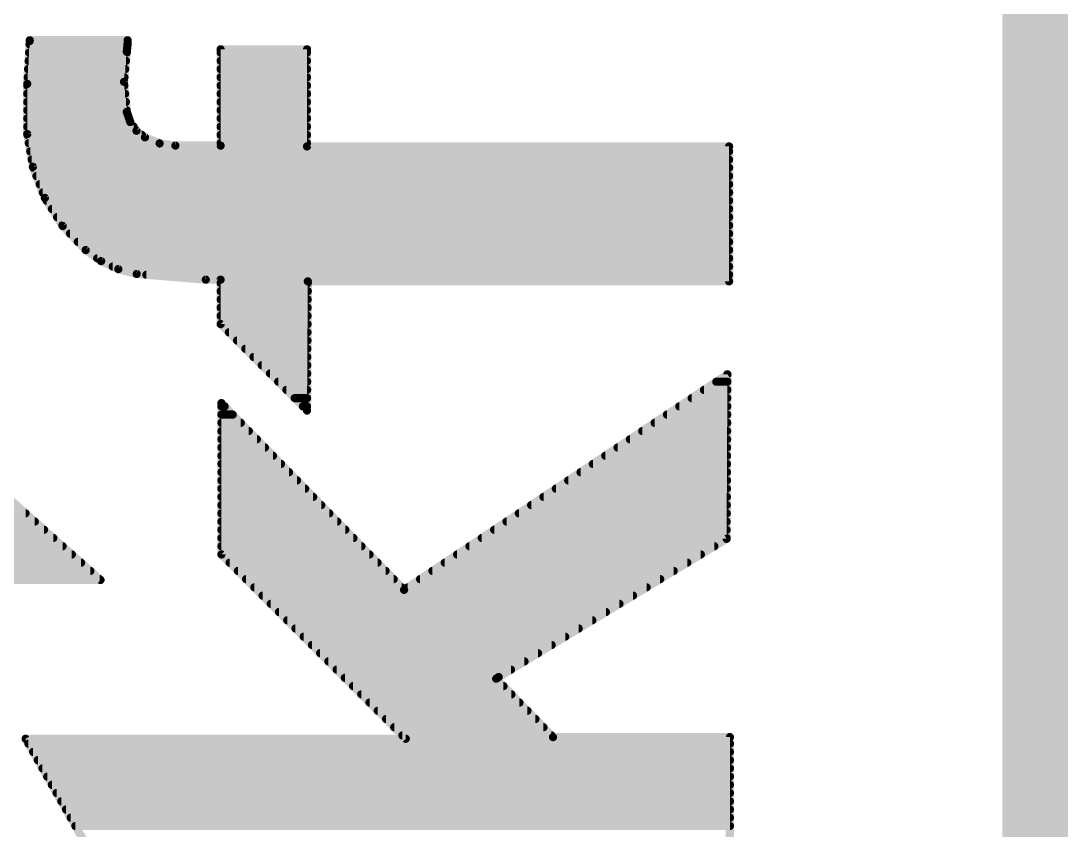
# Model space of a CAD drawing. Extents: x -27 to 84, y -12 to 86.
# Drawn here: x 80.689 to 83.922, y 40.856 to 43.354 of the extents above; entities that cross this region are included whole.
import ezdxf

# ---------------------------------------------------------------- set-up
doc = ezdxf.new("R2010")
doc.units = 0
doc.layers.add('20', color=53, linetype='CONTINUOUS')
doc.layers.add('21', color=41, linetype='CONTINUOUS')

msp = doc.modelspace()

# ---------------------------------------------------------------- linework, layer by layer
at = {"layer": '20', "const_width": 0.2032}
msp.add_lwpolyline([(83.82, 0.635), (83.82, 85.725)], dxfattribs=at)
at = {"layer": '21', "const_width": 0.0254}
for points in [[(80.7085, 43.1597), (80.7161, 43.2918)], [(80.7155, 43.2816), (81.0179, 43.2816)], [(80.7161, 43.2918), (80.7161, 43.2943)], [(80.7161, 43.2943), (81.0184, 43.2943)], [(81.0184, 43.2867), (81.0158, 43.2587)], [(81.0184, 43.2943), (81.0184, 43.2867)], [(80.7141, 43.2562), (81.0156, 43.2562)], [(81.0158, 43.2587), (81.0072, 43.166)], [(81.3054, 42.9692), (81.3054, 43.2664)], [(81.3054, 43.2664), (81.5721, 43.2664)], [(81.3054, 43.2562), (81.5721, 43.2562)], [(81.5721, 43.2664), (81.5721, 42.9666)], [(80.7126, 43.2308), (81.0132, 43.2308)], [(81.3054, 43.2308), (81.5721, 43.2308)], [(80.7097, 43.18), (81.0085, 43.18)], [(80.7111, 43.2054), (81.0109, 43.2054)], [(81.3054, 43.2054), (81.5721, 43.2054)], [(81.3054, 43.18), (81.5721, 43.18)], [(80.7085, 43.0047), (80.7085, 43.1597)], [(80.7085, 43.1546), (81.0083, 43.1546)], [(81.0072, 43.166), (81.0158, 43.0733)], [(81.3054, 43.1546), (81.5721, 43.1546)], [(80.7085, 43.1292), (81.0106, 43.1292)], [(81.3054, 43.1292), (81.5721, 43.1292)], [(80.7085, 43.1038), (81.013, 43.1038)], [(81.3054, 43.1038), (81.5721, 43.1038)], [(80.7085, 43.0784), (81.0153, 43.0784)], [(80.7085, 43.053), (81.0227, 43.053)], [(81.0158, 43.0733), (81.0265, 43.042)], [(81.3054, 43.0784), (81.5721, 43.0784)], [(81.3054, 43.053), (81.5721, 43.053)], [(80.7085, 43.0276), (81.0367, 43.0276)], [(81.0265, 43.042), (81.0457, 43.015)], [(81.0457, 43.015), (81.0717, 42.9946)], [(81.3054, 43.0276), (81.5721, 43.0276)], [(80.7259, 42.9035), (80.7085, 43.0047)], [(80.7089, 43.0022), (81.062, 43.0022)], [(81.0717, 42.9946), (81.1171, 42.9758)], [(81.3054, 43.0022), (81.5721, 43.0022)], [(80.7133, 42.9768), (81.1147, 42.9768)], [(80.7177, 42.9514), (82.8751, 42.9514)], [(81.1171, 42.9758), (81.1657, 42.9692)], [(81.1657, 42.9692), (81.3054, 42.9692)], [(81.3054, 42.9768), (81.5721, 42.9768)], [(81.5721, 42.9666), (82.8751, 42.9666)], [(82.8751, 42.9666), (82.8751, 42.5501)], [(80.7221, 42.926), (82.8751, 42.926)], [(80.7629, 42.8076), (80.7259, 42.9035)], [(80.727, 42.9006), (82.8751, 42.9006)], [(80.7368, 42.8752), (82.8751, 42.8752)], [(80.7466, 42.8498), (82.8751, 42.8498)], [(80.7564, 42.8244), (82.8751, 42.8244)], [(80.8179, 42.7209), (80.7629, 42.8076)], [(80.7683, 42.799), (82.8751, 42.799)], [(80.7845, 42.7736), (82.8751, 42.7736)], [(80.8006, 42.7482), (82.8751, 42.7482)], [(80.8167, 42.7228), (82.8751, 42.7228)], [(80.8888, 42.6466), (80.8179, 42.7209)], [(80.8403, 42.6974), (82.8751, 42.6974)], [(80.8646, 42.672), (82.8751, 42.672)], [(80.9365, 42.6126), (80.8888, 42.6466)], [(80.8888, 42.6466), (82.8751, 42.6466)], [(80.9244, 42.6212), (82.8751, 42.6212)], [(80.9896, 42.5877), (80.9365, 42.6126)], [(80.9724, 42.5958), (82.8751, 42.5958)], [(81.0463, 42.5729), (80.9896, 42.5877)], [(81.2597, 42.5552), (81.0463, 42.5729)], [(81.0764, 42.5704), (82.8751, 42.5704)], [(81.3054, 42.5552), (81.2597, 42.5552)], [(81.3054, 42.418), (81.3054, 42.5552)], [(81.3054, 42.545), (81.5746, 42.545)], [(81.5746, 42.5501), (81.5721, 42.1513)], [(82.8751, 42.5501), (81.5746, 42.5501)], [(81.3054, 42.5196), (81.5744, 42.5196)], [(81.3054, 42.4942), (81.5743, 42.4942)], [(81.3054, 42.4688), (81.5741, 42.4688)], [(81.3054, 42.4434), (81.5739, 42.4434)], [(81.5721, 42.1513), (81.3054, 42.418)], [(81.3054, 42.418), (81.5738, 42.418)], [(81.3308, 42.3926), (81.5736, 42.3926)], [(81.3562, 42.3672), (81.5735, 42.3672)], [(81.3816, 42.3418), (81.5733, 42.3418)], [(81.407, 42.3164), (81.5731, 42.3164)], [(81.4324, 42.291), (81.573, 42.291)], [(81.4578, 42.2656), (81.5728, 42.2656)], [(81.4832, 42.2402), (81.5727, 42.2402)], [(81.8718, 41.5976), (82.87, 42.2631)], [(82.8357, 42.2402), (82.8699, 42.2402)], [(82.87, 42.2631), (82.8675, 41.7551)], [(81.5086, 42.2148), (81.5725, 42.2148)], [(82.7976, 42.2148), (82.8698, 42.2148)], [(81.3079, 41.7068), (81.3079, 42.1742)], [(81.3079, 42.1742), (81.8718, 41.5976)], [(81.534, 42.1894), (81.5723, 42.1894)], [(82.7595, 42.1894), (82.8696, 42.1894)], [(81.3079, 42.164), (81.3179, 42.164)], [(81.5594, 42.164), (81.5722, 42.164)], [(82.7214, 42.164), (82.8695, 42.164)], [(80.9346, 41.6281), (80.3859, 42.1157)], [(81.3079, 42.1386), (81.3427, 42.1386)], [(81.3079, 42.1132), (81.3676, 42.1132)], [(82.6452, 42.1132), (82.8693, 42.1132)], [(82.6833, 42.1386), (82.8694, 42.1386)], [(81.3079, 42.0878), (81.3924, 42.0878)], [(82.6071, 42.0878), (82.8691, 42.0878)], [(81.3079, 42.0624), (81.4172, 42.0624)], [(82.569, 42.0624), (82.869, 42.0624)], [(81.3079, 42.037), (81.4421, 42.037)], [(82.5309, 42.037), (82.8689, 42.037)], [(81.3079, 42.0116), (81.4669, 42.0116)], [(81.3079, 41.9862), (81.4918, 41.9862)], [(82.4547, 41.9862), (82.8686, 41.9862)], [(82.4928, 42.0116), (82.8688, 42.0116)], [(81.3079, 41.9608), (81.5166, 41.9608)], [(82.4166, 41.9608), (82.8685, 41.9608)], [(81.3079, 41.9354), (81.5414, 41.9354)], [(82.3785, 41.9354), (82.8684, 41.9354)], [(81.3079, 41.91), (81.5663, 41.91)], [(81.3079, 41.8846), (81.5911, 41.8846)], [(82.3023, 41.8846), (82.8681, 41.8846)], [(82.3404, 41.91), (82.8683, 41.91)], [(81.3079, 41.8592), (81.616, 41.8592)], [(82.2642, 41.8592), (82.868, 41.8592)], [(79.0674, 41.8338), (80.7031, 41.8338)], [(81.3079, 41.8338), (81.6408, 41.8338)], [(82.2261, 41.8338), (82.8679, 41.8338)], [(79.08, 41.8084), (80.7317, 41.8084)], [(81.3079, 41.8084), (81.6656, 41.8084)], [(82.188, 41.8084), (82.8678, 41.8084)], [(79.0983, 41.783), (80.7603, 41.783)], [(79.1181, 41.7576), (80.7889, 41.7576)], [(81.3079, 41.783), (81.6905, 41.783)], [(81.3079, 41.7576), (81.7153, 41.7576)], [(82.1118, 41.7576), (82.8675, 41.7576)], [(82.1499, 41.783), (82.8676, 41.783)], [(82.8675, 41.7551), (82.1639, 41.3283)], [(79.1434, 41.7322), (80.8175, 41.7322)], [(81.3079, 41.7322), (81.7402, 41.7322)], [(82.0737, 41.7322), (82.8298, 41.7322)], [(79.1731, 41.7068), (80.846, 41.7068)], [(81.8769, 41.1378), (81.3079, 41.7068)], [(81.3079, 41.7068), (81.765, 41.7068)], [(82.0356, 41.7068), (82.7879, 41.7068)], [(79.2145, 41.6814), (80.8746, 41.6814)], [(81.3333, 41.6814), (81.7898, 41.6814)], [(81.9975, 41.6814), (82.746, 41.6814)], [(79.2655, 41.656), (80.9032, 41.656)], [(79.3883, 41.6306), (80.9318, 41.6306)], [(79.4182, 41.6281), (80.9346, 41.6281)], [(81.3587, 41.656), (81.8147, 41.656)], [(81.3841, 41.6306), (81.8395, 41.6306)], [(81.9213, 41.6306), (82.6623, 41.6306)], [(81.9594, 41.656), (82.7041, 41.656)], [(81.4095, 41.6052), (81.8644, 41.6052)], [(81.8832, 41.6052), (82.6204, 41.6052)], [(81.4349, 41.5798), (82.5785, 41.5798)], [(81.4603, 41.5544), (82.5366, 41.5544)], [(81.4857, 41.529), (82.4948, 41.529)], [(81.5111, 41.5036), (82.4529, 41.5036)], [(81.5365, 41.4782), (82.411, 41.4782)], [(81.5619, 41.4528), (82.3691, 41.4528)], [(81.5873, 41.4274), (82.3273, 41.4274)], [(81.6127, 41.402), (82.2854, 41.402)], [(81.6381, 41.3766), (82.2435, 41.3766)], [(81.6635, 41.3512), (82.2017, 41.3512)], [(81.6889, 41.3258), (82.1601, 41.3258)], [(82.1639, 41.3283), (82.1563, 41.3233)], [(82.1563, 41.3233), (82.3316, 41.1429)], [(81.7143, 41.3004), (82.1786, 41.3004)], [(81.7397, 41.275), (82.2032, 41.275)], [(81.7651, 41.2496), (82.2279, 41.2496)], [(81.7905, 41.2242), (82.2526, 41.2242)], [(81.8159, 41.1988), (82.2773, 41.1988)], [(81.8413, 41.1734), (82.302, 41.1734)], [(81.8667, 41.148), (82.3266, 41.148)], [(82.3316, 41.1429), (82.8777, 41.1429)], [(82.8777, 41.1429), (82.8777, 40.7289)], [(80.9396, 40.7238), (80.7034, 41.1378)], [(80.7034, 41.1378), (81.8769, 41.1378)], [(80.7121, 41.1226), (82.8777, 41.1226)], [(80.7266, 41.0972), (82.8777, 41.0972)], [(80.7411, 41.0718), (82.8777, 41.0718)], [(80.7555, 41.0464), (82.8777, 41.0464)], [(80.77, 41.021), (82.8777, 41.021)], [(80.7845, 40.9956), (82.8777, 40.9956)], [(80.799, 40.9702), (82.8777, 40.9702)], [(80.8135, 40.9448), (82.8777, 40.9448)], [(80.828, 40.9194), (82.8777, 40.9194)], [(80.8425, 40.894), (82.8777, 40.894)], [(80.857, 40.8686), (82.8777, 40.8686)]]:
    msp.add_lwpolyline(points, dxfattribs=at)
at = {"layer": '21', "const_width": 0.0127}
for points in [[(80.7155, 43.288, 1), (80.7155, 43.2753)], [(80.7224, 43.2943, 1), (80.7097, 43.2943)], [(80.7097, 43.2918, 1), (80.7224, 43.2918)], [(80.7161, 43.3006, 1), (80.7161, 43.288)], [(80.7224, 43.2914, 1), (80.7098, 43.2922)], [(81.0247, 43.2943, 1), (81.0121, 43.2943)], [(81.0247, 43.2861, 1), (81.0121, 43.2873)], [(81.0121, 43.2867, 1), (81.0247, 43.2867)], [(81.0179, 43.2753, 1), (81.0179, 43.288)], [(81.0184, 43.288, 1), (81.0184, 43.3006)], [(80.7141, 43.2625, 1), (80.7141, 43.2499)], [(81.0095, 43.2593, 1), (81.0221, 43.2581)], [(81.0221, 43.2581, 1), (81.0095, 43.2593)], [(81.0156, 43.2499, 1), (81.0156, 43.2625)], [(81.3054, 43.2728, 1), (81.3054, 43.2601)], [(81.3118, 43.2664, 1), (81.2991, 43.2664)], [(81.3054, 43.2625, 1), (81.3054, 43.2499)], [(81.5785, 43.2664, 1), (81.5658, 43.2664)], [(81.5721, 43.2601, 1), (81.5721, 43.2728)], [(81.5721, 43.2499, 1), (81.5721, 43.2625)], [(80.7126, 43.2371, 1), (80.7126, 43.2245)], [(81.0132, 43.2245, 1), (81.0132, 43.2371)], [(81.3054, 43.2371, 1), (81.3054, 43.2245)], [(81.5721, 43.2245, 1), (81.5721, 43.2371)], [(80.7097, 43.1863, 1), (80.7097, 43.1737)], [(80.7111, 43.2118, 1), (80.7111, 43.1991)], [(81.0085, 43.1737, 1), (81.0085, 43.1863)], [(81.0109, 43.1991, 1), (81.0109, 43.2118)], [(81.3054, 43.2118, 1), (81.3054, 43.1991)], [(81.3054, 43.1863, 1), (81.3054, 43.1737)], [(81.5721, 43.1991, 1), (81.5721, 43.2118)], [(81.5721, 43.1737, 1), (81.5721, 43.1863)], [(80.7022, 43.1601, 1), (80.7148, 43.1593)], [(80.7148, 43.1597, 1), (80.7022, 43.1597)], [(80.7085, 43.1609, 1), (80.7085, 43.1483)], [(81.0135, 43.1666, 1), (81.0009, 43.1654)], [(81.0009, 43.1666, 1), (81.0135, 43.1654)], [(81.0083, 43.1483, 1), (81.0083, 43.1609)], [(81.3054, 43.1609, 1), (81.3054, 43.1483)], [(81.5721, 43.1483, 1), (81.5721, 43.1609)], [(80.7085, 43.1356, 1), (80.7085, 43.1229)], [(81.0106, 43.1229, 1), (81.0106, 43.1356)], [(81.3054, 43.1356, 1), (81.3054, 43.1229)], [(81.5721, 43.1229, 1), (81.5721, 43.1356)], [(80.7085, 43.1101, 1), (80.7085, 43.0975)], [(81.013, 43.0975, 1), (81.013, 43.1101)], [(81.3054, 43.1101, 1), (81.3054, 43.0975)], [(81.5721, 43.0975, 1), (81.5721, 43.1101)], [(80.7085, 43.0594, 1), (80.7085, 43.0467)], [(80.7085, 43.0847, 1), (80.7085, 43.0721)], [(81.0218, 43.0754, 1), (81.0098, 43.0712)], [(81.0095, 43.0727, 1), (81.0221, 43.0739)], [(81.0153, 43.0721, 1), (81.0153, 43.0847)], [(81.0227, 43.0467, 1), (81.0227, 43.0594)], [(81.3054, 43.0594, 1), (81.3054, 43.0467)], [(81.3054, 43.0847, 1), (81.3054, 43.0721)], [(81.5721, 43.0721, 1), (81.5721, 43.0847)], [(81.5721, 43.0467, 1), (81.5721, 43.0594)], [(80.7085, 43.0339, 1), (80.7085, 43.0213)], [(81.0317, 43.0457, 1), (81.0213, 43.0383)], [(81.0205, 43.0399, 1), (81.0325, 43.044)], [(81.0367, 43.0213, 1), (81.0367, 43.0339)], [(81.0496, 43.02, 1), (81.0417, 43.01)], [(81.3054, 43.0339, 1), (81.3054, 43.0213)], [(81.5721, 43.0213, 1), (81.5721, 43.0339)], [(80.7148, 43.0058, 1), (80.7022, 43.0036)], [(80.7022, 43.0047, 1), (80.7148, 43.0047)], [(80.7089, 43.0085, 1), (80.7089, 42.9959)], [(81.0405, 43.0113, 1), (81.0508, 43.0187)], [(81.062, 42.9959, 1), (81.062, 43.0085)], [(81.0741, 43.0005, 1), (81.0693, 42.9887)], [(81.0678, 42.9896, 1), (81.0756, 42.9996)], [(81.3054, 43.0085, 1), (81.3054, 42.9959)], [(81.5721, 42.9959, 1), (81.5721, 43.0085)], [(80.7133, 42.9832, 1), (80.7133, 42.9705)], [(80.7177, 42.9577, 1), (80.7177, 42.9451)], [(81.1179, 42.9821, 1), (81.1162, 42.9695)], [(81.1146, 42.97, 1), (81.1195, 42.9817)], [(81.1147, 42.9705, 1), (81.1147, 42.9832)], [(81.1657, 42.9755, 1), (81.1657, 42.9629)], [(81.1648, 42.9629, 1), (81.1666, 42.9755)], [(81.3054, 42.9832, 1), (81.3054, 42.9705)], [(81.2991, 42.9692, 1), (81.3118, 42.9692)], [(81.3054, 42.9629, 1), (81.3054, 42.9755)], [(81.5721, 42.9729, 1), (81.5721, 42.9603)], [(81.5658, 42.9666, 1), (81.5785, 42.9666)], [(81.5721, 42.9705, 1), (81.5721, 42.9832)], [(82.8815, 42.9666, 1), (82.8688, 42.9666)], [(82.8751, 42.9603, 1), (82.8751, 42.9729)], [(82.8751, 42.9451, 1), (82.8751, 42.9577)], [(80.7221, 42.9323, 1), (80.7221, 42.9197)], [(82.8751, 42.9197, 1), (82.8751, 42.9323)], [(80.7319, 42.9058, 1), (80.72, 42.9012)], [(80.7197, 42.9024, 1), (80.7322, 42.9046)], [(80.727, 42.907, 1), (80.727, 42.8943)], [(82.8751, 42.8943, 1), (82.8751, 42.907)], [(80.7368, 42.8815, 1), (80.7368, 42.8689)], [(82.8751, 42.8689, 1), (82.8751, 42.8815)], [(80.7466, 42.8561, 1), (80.7466, 42.8435)], [(80.7564, 42.8308, 1), (80.7564, 42.8181)], [(82.8751, 42.8435, 1), (82.8751, 42.8561)], [(82.8751, 42.8181, 1), (82.8751, 42.8308)], [(80.7682, 42.811, 1), (80.7575, 42.8042)], [(80.7569, 42.8054, 1), (80.7688, 42.8099)], [(80.7683, 42.8053, 1), (80.7683, 42.7927)], [(82.8751, 42.7927, 1), (82.8751, 42.8053)], [(80.7845, 42.7799, 1), (80.7845, 42.7673)], [(82.8751, 42.7673, 1), (82.8751, 42.7799)], [(80.8006, 42.7546, 1), (80.8006, 42.7419)], [(82.8751, 42.7419, 1), (82.8751, 42.7546)], [(80.8167, 42.7291, 1), (80.8167, 42.7165)], [(80.8225, 42.7253, 1), (80.8133, 42.7165)], [(80.8125, 42.7175, 1), (80.8232, 42.7243)], [(80.8403, 42.7037, 1), (80.8403, 42.6911)], [(82.8751, 42.7165, 1), (82.8751, 42.7291)], [(82.8751, 42.6911, 1), (82.8751, 42.7037)], [(80.8646, 42.6784, 1), (80.8646, 42.6657)], [(82.8751, 42.6657, 1), (82.8751, 42.6784)], [(80.8925, 42.6518, 1), (80.8851, 42.6414)], [(80.8888, 42.6529, 1), (80.8888, 42.6403)], [(80.8842, 42.6422, 1), (80.8934, 42.651)], [(82.8751, 42.6403, 1), (82.8751, 42.6529)], [(80.9244, 42.6275, 1), (80.9244, 42.6149)], [(80.9392, 42.6183, 1), (80.9338, 42.6068)], [(80.9328, 42.6074, 1), (80.9402, 42.6178)], [(80.9724, 42.6022, 1), (80.9724, 42.5895)], [(82.8751, 42.6149, 1), (82.8751, 42.6275)], [(82.8751, 42.5895, 1), (82.8751, 42.6022)], [(80.9912, 42.5939, 1), (80.988, 42.5816)], [(80.9869, 42.582, 1), (80.9923, 42.5935)], [(81.0468, 42.5792, 1), (81.0458, 42.5666)], [(81.0447, 42.5668, 1), (81.0479, 42.579)], [(81.0764, 42.5767, 1), (81.0764, 42.5641)], [(82.8751, 42.5641, 1), (82.8751, 42.5767)], [(81.2597, 42.5615, 1), (81.2597, 42.5489)], [(81.2592, 42.5489, 1), (81.2602, 42.5615)], [(81.3118, 42.5552, 1), (81.2991, 42.5552)], [(81.3054, 42.5513, 1), (81.3054, 42.5387)], [(81.3054, 42.5489, 1), (81.3054, 42.5615)], [(81.5809, 42.5501, 1), (81.5683, 42.5501)], [(81.5746, 42.5564, 1), (81.5746, 42.5438)], [(81.5746, 42.5387, 1), (81.5746, 42.5513)], [(82.8688, 42.5501, 1), (82.8815, 42.5501)], [(82.8751, 42.5438, 1), (82.8751, 42.5564)], [(81.3054, 42.526, 1), (81.3054, 42.5133)], [(81.5744, 42.5133, 1), (81.5744, 42.526)], [(81.3054, 42.5005, 1), (81.3054, 42.4879)], [(81.3054, 42.4751, 1), (81.3054, 42.4625)], [(81.5741, 42.4625, 1), (81.5741, 42.4751)], [(81.5743, 42.4879, 1), (81.5743, 42.5005)], [(81.3054, 42.4498, 1), (81.3054, 42.4371)], [(81.5739, 42.4371, 1), (81.5739, 42.4498)], [(81.3099, 42.4225, 1), (81.3009, 42.4135)], [(81.3054, 42.4243, 1), (81.3054, 42.4117)], [(81.2991, 42.418, 1), (81.3118, 42.418)], [(81.5738, 42.4117, 1), (81.5738, 42.4243)], [(81.3308, 42.3989, 1), (81.3308, 42.3863)], [(81.5736, 42.3863, 1), (81.5736, 42.3989)], [(81.3562, 42.3736, 1), (81.3562, 42.3609)], [(81.3816, 42.3481, 1), (81.3816, 42.3355)], [(81.5733, 42.3355, 1), (81.5733, 42.3481)], [(81.5735, 42.3609, 1), (81.5735, 42.3736)], [(81.407, 42.3227, 1), (81.407, 42.3101)], [(81.5731, 42.3101, 1), (81.5731, 42.3227)], [(81.4324, 42.2974, 1), (81.4324, 42.2847)], [(81.573, 42.2847, 1), (81.573, 42.2974)], [(81.4578, 42.2719, 1), (81.4578, 42.2593)], [(81.4832, 42.2465, 1), (81.4832, 42.2339)], [(81.5727, 42.2339, 1), (81.5727, 42.2465)], [(81.5728, 42.2593, 1), (81.5728, 42.2719)], [(82.8357, 42.2465, 1), (82.8357, 42.2339)], [(82.8763, 42.2631, 1), (82.8637, 42.2631)], [(82.8735, 42.2578, 1), (82.8665, 42.2684)], [(82.8699, 42.2339, 1), (82.8699, 42.2465)], [(81.5086, 42.2212, 1), (81.5086, 42.2085)], [(81.5725, 42.2085, 1), (81.5725, 42.2212)], [(82.7976, 42.2212, 1), (82.7976, 42.2085)], [(82.8698, 42.2085, 1), (82.8698, 42.2212)], [(81.3143, 42.1742, 1), (81.3016, 42.1742)], [(81.3124, 42.1786, 1), (81.3034, 42.1698)], [(81.534, 42.1957, 1), (81.534, 42.1831)], [(81.5723, 42.1831, 1), (81.5723, 42.1957)], [(82.7595, 42.1957, 1), (82.7595, 42.1831)], [(82.8696, 42.1831, 1), (82.8696, 42.1957)], [(81.3079, 42.1703, 1), (81.3079, 42.1577)], [(81.3179, 42.1577, 1), (81.3179, 42.1703)], [(81.5594, 42.1703, 1), (81.5594, 42.1577)], [(81.5658, 42.1513, 1), (81.5784, 42.1513)], [(81.5676, 42.1468, 1), (81.5766, 42.1558)], [(81.5722, 42.1577, 1), (81.5722, 42.1703)], [(82.7214, 42.1703, 1), (82.7214, 42.1577)], [(82.8695, 42.1577, 1), (82.8695, 42.1703)], [(81.3079, 42.145, 1), (81.3079, 42.1323)], [(81.3079, 42.1195, 1), (81.3079, 42.1069)], [(81.3427, 42.1323, 1), (81.3427, 42.145)], [(81.3676, 42.1069, 1), (81.3676, 42.1195)], [(82.6452, 42.1195, 1), (82.6452, 42.1069)], [(82.6833, 42.145, 1), (82.6833, 42.1323)], [(82.8693, 42.1069, 1), (82.8693, 42.1195)], [(82.8694, 42.1323, 1), (82.8694, 42.145)], [(81.3079, 42.0941, 1), (81.3079, 42.0815)], [(81.3924, 42.0815, 1), (81.3924, 42.0941)], [(82.6071, 42.0941, 1), (82.6071, 42.0815)], [(82.8691, 42.0815, 1), (82.8691, 42.0941)], [(81.3079, 42.0688, 1), (81.3079, 42.0561)], [(81.4172, 42.0561, 1), (81.4172, 42.0688)], [(82.569, 42.0688, 1), (82.569, 42.0561)], [(82.869, 42.0561, 1), (82.869, 42.0688)], [(81.3079, 42.0433, 1), (81.3079, 42.0307)], [(81.4421, 42.0307, 1), (81.4421, 42.0433)], [(82.5309, 42.0433, 1), (82.5309, 42.0307)], [(82.8689, 42.0307, 1), (82.8689, 42.0433)], [(81.3079, 41.9926, 1), (81.3079, 41.9799)], [(81.3079, 42.0179, 1), (81.3079, 42.0053)], [(81.4669, 42.0053, 1), (81.4669, 42.0179)], [(81.4918, 41.9799, 1), (81.4918, 41.9926)], [(82.4547, 41.9926, 1), (82.4547, 41.9799)], [(82.4928, 42.0179, 1), (82.4928, 42.0053)], [(82.8686, 41.9799, 1), (82.8686, 41.9926)], [(82.8688, 42.0053, 1), (82.8688, 42.0179)], [(81.3079, 41.9671, 1), (81.3079, 41.9545)], [(81.5166, 41.9545, 1), (81.5166, 41.9671)], [(82.4166, 41.9671, 1), (82.4166, 41.9545)], [(82.8685, 41.9545, 1), (82.8685, 41.9671)], [(81.3079, 41.9417, 1), (81.3079, 41.9291)], [(81.5414, 41.9291, 1), (81.5414, 41.9417)], [(82.3785, 41.9417, 1), (82.3785, 41.9291)], [(82.8684, 41.9291, 1), (82.8684, 41.9417)], [(81.3079, 41.9164, 1), (81.3079, 41.9037)], [(81.3079, 41.8909, 1), (81.3079, 41.8783)], [(81.5663, 41.9037, 1), (81.5663, 41.9164)], [(81.5911, 41.8783, 1), (81.5911, 41.8909)], [(82.3023, 41.8909, 1), (82.3023, 41.8783)], [(82.3404, 41.9164, 1), (82.3404, 41.9037)], [(82.8681, 41.8783, 1), (82.8681, 41.8909)], [(82.8683, 41.9037, 1), (82.8683, 41.9164)], [(81.3079, 41.8655, 1), (81.3079, 41.8529)], [(81.616, 41.8529, 1), (81.616, 41.8655)], [(82.2642, 41.8655, 1), (82.2642, 41.8529)], [(82.868, 41.8529, 1), (82.868, 41.8655)], [(80.7031, 41.8275, 1), (80.7031, 41.8402)], [(81.3079, 41.8402, 1), (81.3079, 41.8275)], [(81.6408, 41.8275, 1), (81.6408, 41.8402)], [(82.2261, 41.8402, 1), (82.2261, 41.8275)], [(82.8679, 41.8275, 1), (82.8679, 41.8402)], [(80.7317, 41.8021, 1), (80.7317, 41.8147)], [(81.3079, 41.8147, 1), (81.3079, 41.8021)], [(81.6656, 41.8021, 1), (81.6656, 41.8147)], [(82.188, 41.8147, 1), (82.188, 41.8021)], [(82.8678, 41.8021, 1), (82.8678, 41.8147)], [(80.7603, 41.7767, 1), (80.7603, 41.7893)], [(80.7889, 41.7513, 1), (80.7889, 41.764)], [(81.3079, 41.764, 1), (81.3079, 41.7513)], [(81.3079, 41.7893, 1), (81.3079, 41.7767)], [(81.6905, 41.7767, 1), (81.6905, 41.7893)], [(81.7153, 41.7513, 1), (81.7153, 41.764)], [(82.1118, 41.764, 1), (82.1118, 41.7513)], [(82.1499, 41.7893, 1), (82.1499, 41.7767)], [(82.8708, 41.7497, 1), (82.8642, 41.7605)], [(82.8676, 41.7767, 1), (82.8676, 41.7893)], [(82.8675, 41.7513, 1), (82.8675, 41.764)], [(80.8175, 41.7259, 1), (80.8175, 41.7385)], [(81.3079, 41.7385, 1), (81.3079, 41.7259)], [(81.7402, 41.7259, 1), (81.7402, 41.7385)], [(82.0737, 41.7385, 1), (82.0737, 41.7259)], [(82.8298, 41.7259, 1), (82.8298, 41.7385)], [(82.8612, 41.7551, 1), (82.8738, 41.7551)], [(80.846, 41.7005, 1), (80.846, 41.7131)], [(81.3124, 41.7113, 1), (81.3034, 41.7023)], [(81.3079, 41.7131, 1), (81.3079, 41.7005)], [(81.3016, 41.7068, 1), (81.3143, 41.7068)], [(81.765, 41.7005, 1), (81.765, 41.7131)], [(82.0356, 41.7131, 1), (82.0356, 41.7005)], [(82.7879, 41.7005, 1), (82.7879, 41.7131)], [(80.8746, 41.6751, 1), (80.8746, 41.6878)], [(81.3333, 41.6878, 1), (81.3333, 41.6751)], [(81.7898, 41.6751, 1), (81.7898, 41.6878)], [(81.9975, 41.6878, 1), (81.9975, 41.6751)], [(82.746, 41.6751, 1), (82.746, 41.6878)], [(80.9032, 41.6497, 1), (80.9032, 41.6623)], [(80.9304, 41.6234, 1), (80.9388, 41.6328)], [(80.9318, 41.6243, 1), (80.9318, 41.6369)], [(80.9346, 41.6218, 1), (80.9346, 41.6345)], [(81.3587, 41.6623, 1), (81.3587, 41.6497)], [(81.3841, 41.6369, 1), (81.3841, 41.6243)], [(81.8147, 41.6497, 1), (81.8147, 41.6623)], [(81.8395, 41.6243, 1), (81.8395, 41.6369)], [(81.9213, 41.6369, 1), (81.9213, 41.6243)], [(81.9594, 41.6623, 1), (81.9594, 41.6497)], [(82.6623, 41.6243, 1), (82.6623, 41.6369)], [(82.7041, 41.6497, 1), (82.7041, 41.6623)], [(81.4095, 41.6116, 1), (81.4095, 41.5989)], [(81.8644, 41.5989, 1), (81.8644, 41.6116)], [(81.8683, 41.6029, 1), (81.8753, 41.5923)], [(81.8673, 41.5932, 1), (81.8763, 41.602)], [(81.8832, 41.6116, 1), (81.8832, 41.5989)], [(82.6204, 41.5989, 1), (82.6204, 41.6116)], [(81.4349, 41.5861, 1), (81.4349, 41.5735)], [(82.5785, 41.5735, 1), (82.5785, 41.5861)], [(81.4603, 41.5607, 1), (81.4603, 41.5481)], [(81.4857, 41.5354, 1), (81.4857, 41.5227)], [(82.4948, 41.5227, 1), (82.4948, 41.5354)], [(82.5366, 41.5481, 1), (82.5366, 41.5607)], [(81.5111, 41.5099, 1), (81.5111, 41.4973)], [(82.4529, 41.4973, 1), (82.4529, 41.5099)], [(81.5365, 41.4845, 1), (81.5365, 41.4719)], [(82.411, 41.4719, 1), (82.411, 41.4845)], [(81.5619, 41.4592, 1), (81.5619, 41.4465)], [(82.3691, 41.4465, 1), (82.3691, 41.4592)], [(81.5873, 41.4337, 1), (81.5873, 41.4211)], [(81.6127, 41.4083, 1), (81.6127, 41.3957)], [(82.2854, 41.3957, 1), (82.2854, 41.4083)], [(82.3273, 41.4211, 1), (82.3273, 41.4337)], [(81.6381, 41.383, 1), (81.6381, 41.3703)], [(82.2435, 41.3703, 1), (82.2435, 41.383)], [(81.6635, 41.3575, 1), (81.6635, 41.3449)], [(82.2017, 41.3449, 1), (82.2017, 41.3575)], [(81.6889, 41.3321, 1), (81.6889, 41.3195)], [(82.1609, 41.3277, 1), (82.1517, 41.3189)], [(82.1528, 41.3286, 1), (82.1598, 41.318)], [(82.1606, 41.3337, 1), (82.1672, 41.3229)], [(82.1601, 41.3195, 1), (82.1601, 41.3321)], [(82.1674, 41.323, 1), (82.1604, 41.3336)], [(81.7143, 41.3068, 1), (81.7143, 41.2941)], [(81.7397, 41.2813, 1), (81.7397, 41.2687)], [(82.1786, 41.2941, 1), (82.1786, 41.3068)], [(82.2032, 41.2687, 1), (82.2032, 41.2813)], [(81.7651, 41.2559, 1), (81.7651, 41.2433)], [(82.2279, 41.2433, 1), (82.2279, 41.2559)], [(81.7905, 41.2306, 1), (81.7905, 41.2179)], [(82.2526, 41.2179, 1), (82.2526, 41.2306)], [(81.8159, 41.2051, 1), (81.8159, 41.1925)], [(81.8413, 41.1797, 1), (81.8413, 41.1671)], [(82.2773, 41.1925, 1), (82.2773, 41.2051)], [(82.302, 41.1671, 1), (82.302, 41.1797)], [(81.8667, 41.1544, 1), (81.8667, 41.1417)], [(82.3316, 41.1493, 1), (82.3316, 41.1366)], [(82.3266, 41.1417, 1), (82.3266, 41.1544)], [(82.327, 41.1385, 1), (82.3362, 41.1473)], [(82.8841, 41.1429, 1), (82.8714, 41.1429)], [(82.8777, 41.1366, 1), (82.8777, 41.1493)], [(80.7089, 41.1409, 1), (80.6979, 41.1347)], [(80.7034, 41.1441, 1), (80.7034, 41.1315)], [(80.7121, 41.1289, 1), (80.7121, 41.1163)], [(81.8724, 41.1333, 1), (81.8814, 41.1423)], [(81.8769, 41.1315, 1), (81.8769, 41.1441)], [(82.8777, 41.1163, 1), (82.8777, 41.1289)], [(80.7266, 41.1035, 1), (80.7266, 41.0909)], [(82.8777, 41.0909, 1), (82.8777, 41.1035)], [(80.7411, 41.0782, 1), (80.7411, 41.0655)], [(80.7555, 41.0527, 1), (80.7555, 41.0401)], [(82.8777, 41.0655, 1), (82.8777, 41.0782)], [(82.8777, 41.0401, 1), (82.8777, 41.0527)], [(80.77, 41.0273, 1), (80.77, 41.0147)], [(82.8777, 41.0147, 1), (82.8777, 41.0273)], [(80.7845, 41.002, 1), (80.7845, 40.9893)], [(82.8777, 40.9893, 1), (82.8777, 41.002)], [(80.799, 40.9766, 1), (80.799, 40.9639)], [(82.8777, 40.9639, 1), (82.8777, 40.9766)], [(80.8135, 40.9511, 1), (80.8135, 40.9385)], [(80.828, 40.9258, 1), (80.828, 40.9131)], [(82.8777, 40.9385, 1), (82.8777, 40.9511)], [(82.8777, 40.9131, 1), (82.8777, 40.9258)], [(80.8425, 40.9004, 1), (80.8425, 40.8877)], [(82.8777, 40.8877, 1), (82.8777, 40.9004)], [(80.857, 40.8749, 1), (80.857, 40.8623)], [(82.8777, 40.8623, 1), (82.8777, 40.8749)]]:
    msp.add_lwpolyline(points, format="xyb", dxfattribs=at)

doc.saveas('drawing.dxf')
